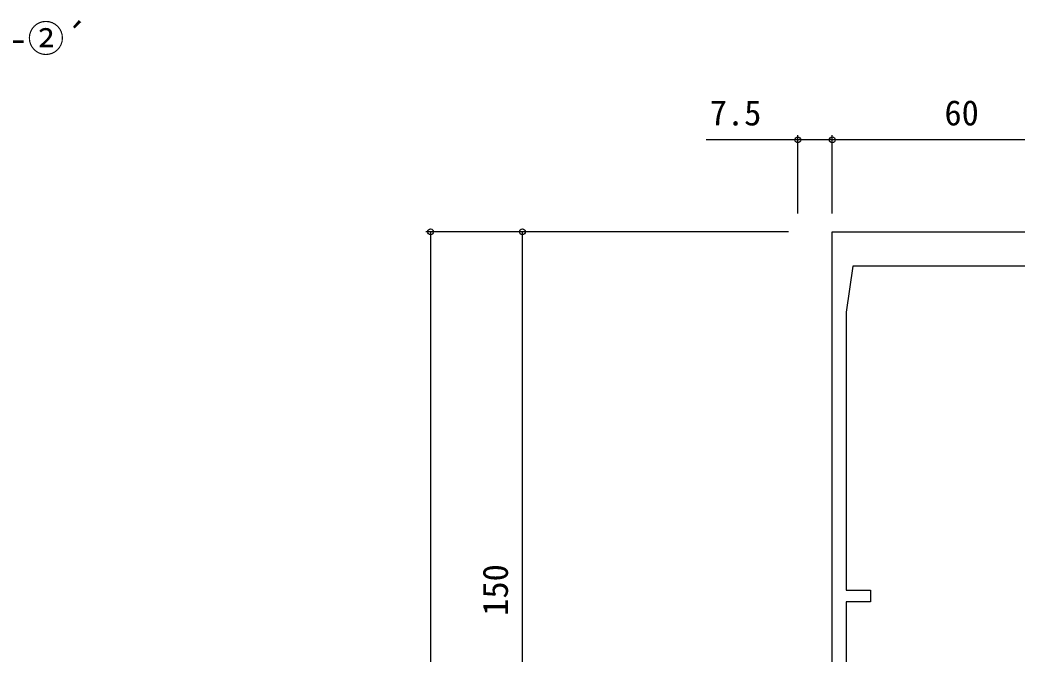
# Model space of a CAD drawing. Units: millimetres, scale not verified. Extents: x -960 to 961, y -419 to 416.
# Drawn here: x 508.7 to 725.9, y -154.8 to -16.8 of the extents above; entities that cross this region are included whole.
import ezdxf
from ezdxf.enums import TextEntityAlignment as Align

# ---------------------------------------------------------------- set-up
doc = ezdxf.new("R2010")
doc.units = ezdxf.units.MM
doc.header["$LTSCALE"] = 2
for name, color, linetype in [('0-1_USER1', 3, 'Continuous'), ('0-2_YKK_11', 7, 'Continuous'), ('0-7_YKK_D', 6, 'Continuous')]:
    doc.layers.add(name, color=color, linetype=linetype)
doc.styles.add('ＭＳ ゴシック', font='')
doc.styles.get('ＭＳ ゴシック').set_extended_font_data('MS Gothic')

msp = doc.modelspace()

# ---------------------------------------------------------------- linework, layer by layer
at = {"layer": '0-2_YKK_11'}
msp.add_lwpolyline([(742.6, -184.4), (688.6, -184.4), (688.6, -199.9), (698.6, -199.9), (698.6, -207.9), (695.8, -207.9), (695.8, -206.4), (697.1, -206.4), (697.1, -202.4), (688.6, -202.4), (688.6, -206.4), (690.8, -206.4), (690.8, -207.9), (688.6, -207.9), (688.1, -212.9), (685.6, -212.9), (685.6, -62.9), (745.6, -62.9)], dxfattribs=at)
msp.add_lwpolyline([(688.6, -80.4), (688.6, -140.9), (693.9, -140.9), (693.9, -143.4), (688.6, -143.4), (688.6, -180.4), (742.6, -180.4), (742.6, -143.4), (737.3, -143.4), (737.3, -140.9), (742.6, -140.9), (742.6, -80.4), (741.1, -70.4), (690.1, -70.4)], close=True, dxfattribs=at)
at = {"layer": '0-7_YKK_D'}
for p, q in [((678.1, -58.9), (678.1, -41.9)), ((685.6, -58.9), (685.6, -41.9)), ((685.6, -58.9), (685.6, -41.9)), ((745.6, -42.9), (685.6, -42.9)), ((676.1, -62.9), (597.1, -62.9)), ((598.1, -62.9), (598.1, -312.9)), ((671.749, -62.9), (617.1, -62.9)), ((618.1, -212.9), (618.1, -62.9))]:
    msp.add_line(p, q, dxfattribs=at)
msp.add_lwpolyline([(685.6, -42.9), (678.1, -42.9), (658.153, -42.9)], dxfattribs=at)
for centre in [(678.1, -42.9), (685.6, -42.9), (685.6, -42.9), (598.1, -62.9), (618.1, -62.9)]:
    msp.add_circle(centre, 0.637, dxfattribs=at)

# ---------------------------------------------------------------- texts
at = {"layer": '0-1_USER1', "style": 'ＭＳ ゴシック'}
msp.add_text('②-②´', height=5.865, dxfattribs=at).set_placement((498.327, -25.511), align=Align.BOTTOM_LEFT)
at = {"layer": '0-7_YKK_D', "style": 'ＭＳ ゴシック'}
for s, p in [('7.5', (658.929, -41.4)), ('60', (710.039, -41.4))]:
    msp.add_text(s, height=5.499, dxfattribs=at).set_placement(p, align=Align.BOTTOM_LEFT)
msp.add_text('150', height=5.499, rotation=90, dxfattribs=at).set_placement((616.6, -146.466), align=Align.BOTTOM_LEFT)

doc.saveas('drawing.dxf')
